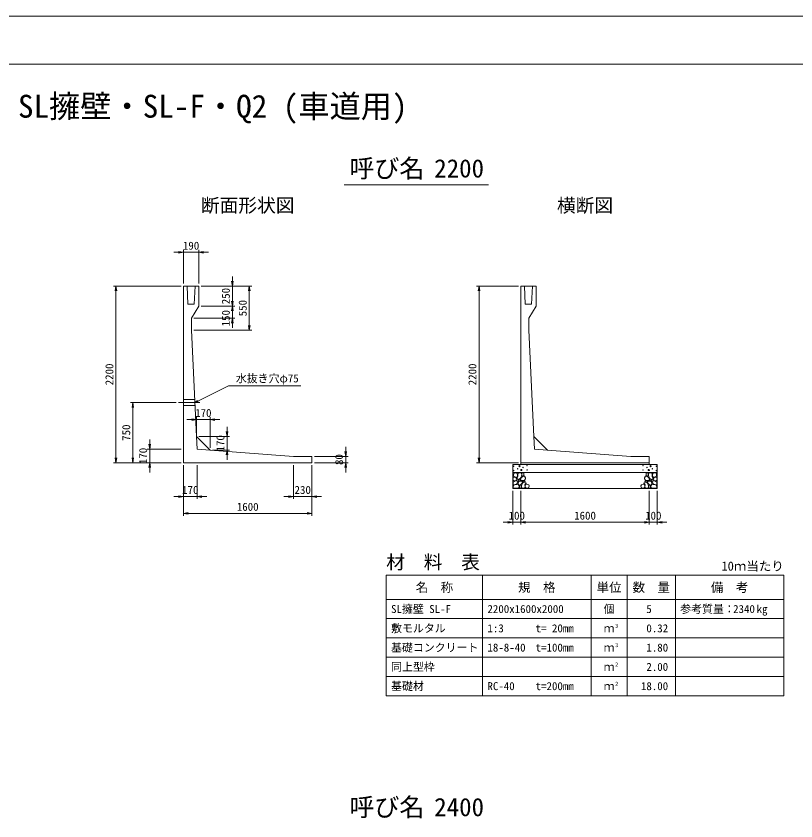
# Model space of a CAD drawing. Units: millimetres at full size, sheet at 1:40. Extents: x 0 to 25230, y 0 to 19861.
# Drawn here: x 10166 to 19876, y 7803 to 17820 of the extents above; entities that cross this region are included whole.
import ezdxf
from ezdxf.enums import TextEntityAlignment as Align

# ---------------------------------------------------------------- set-up
doc = ezdxf.new("R2010")
doc.units = ezdxf.units.MM
doc.header["$LTSCALE"] = 40
doc.linetypes.add('CHAIN', pattern=[18.5, 12, -1.5, 3.5, -1.5])
doc.linetypes.add('DASHED_SPACED', pattern=[12, 6, -6])
for name, color, linetype, lineweight in [('D-BMK', 2, 'CHAIN', 13), ('D-DCR-HCHn', 4, 'Continuous', 9), ('D-MTR-FRAM', 7, 'Continuous', 13), ('D-MTR-LINE', 7, 'Continuous', 13), ('D-STR-DIM', 7, 'Continuous', 13), ('D-STR-STRn', 1, 'Continuous', 13), ('D-STR-TXT', 7, 'Continuous', 13), ('D-TTL', 2, 'Continuous', 13), ('D-TTL-TXT', 7, 'Continuous', 13)]:
    doc.layers.add(name, color=color, linetype=linetype, lineweight=lineweight)
doc.layers.add('D-MTR', color=7, linetype='Continuous')
doc.layers.add('D-MTR-TXT', color=7, linetype='Continuous')
doc.styles.add('ＭＳ ゴシック', font='')
doc.styles.get('ＭＳ ゴシック').set_extended_font_data('MS Gothic')

# ---------------------------------------------------------------- blocks, each defined once
blk = doc.blocks.new('open_arrow')
at = {"color": 0, "linetype": 'Continuous', "lineweight": -2}
blk.add_lwpolyline([(7.5, 1.25), (0, 0), (7.5, -1.25)], dxfattribs=at)

msp = doc.modelspace()

# ---------------------------------------------------------------- linework, layer by layer
at = {"layer": 'D-BMK'}
msp.add_line((12452.57, 13010), (12190, 13010), dxfattribs=at)
at = {"layer": 'D-DCR-HCHn'}
for points in [[(16401.2, 12131.59), (16380.4, 12136.22), (16361.9, 12126.97), (16359.59, 12106.17), (16364.21, 12089.99), (16387.33, 12083.05), (16403.51, 12083.05), (16410.44, 12094.61), (16410.44, 12120.04)], [(16419.69, 12133.91), (16412.76, 12113.1), (16415.07, 12089.99), (16398.89, 12064.56), (16419.69, 12053), (16442.8, 12064.56), (16456.67, 12083.05), (16461.3, 12113.1), (16456.67, 12129.28), (16442.8, 12136.22)], [(16463.61, 12129.28), (16463.61, 12101.55), (16475.16, 12094.61), (16486.72, 12101.55), (16489.03, 12117.73), (16486.72, 12131.59), (16470.54, 12136.22)], [(18036.39, 12129.28), (18036.39, 12101.55), (18024.84, 12094.61), (18013.28, 12101.55), (18010.97, 12117.73), (18013.28, 12131.59), (18029.46, 12136.22)], [(18080.31, 12133.91), (18087.24, 12113.1), (18084.93, 12089.99), (18101.11, 12064.56), (18080.31, 12053), (18057.2, 12064.56), (18043.33, 12083.05), (18038.7, 12113.1), (18043.33, 12129.28), (18057.2, 12136.22)], [(18098.8, 12131.59), (18119.6, 12136.22), (18138.1, 12126.97), (18140.41, 12106.17), (18135.79, 12089.99), (18112.67, 12083.05), (18096.49, 12083.05), (18089.56, 12094.61), (18089.56, 12120.04)], [(16357.28, 12073.81), (16350.35, 12053), (16359.59, 12039.14), (16382.71, 12036.82), (16398.49, 12043.6), (16391.95, 12059.94), (16396.58, 12069.18), (16387.33, 12078.43), (16373.46, 12083.05)], [(16401.16, 11997.01), (16418.28, 12022.69), (16416.14, 12029.11), (16392.59, 12035.53), (16371.19, 12033.39), (16356.21, 12020.55), (16354.07, 12005.57), (16356.21, 11990.59), (16373.33, 11986.31)], [(16424.31, 12053), (16412.76, 12043.76), (16417.38, 12036.82), (16433.56, 12036.82), (16440.49, 12039.14), (16445.12, 12048.38), (16438.18, 12055.32)], [(16461.08, 11997.01), (16471.78, 12022.69), (16463.22, 12033.39), (16437.54, 12033.39), (16426.84, 12029.11), (16416.14, 12014.13), (16416.14, 12001.29), (16426.84, 11984.17), (16439.68, 11982.03)], [(16458.98, 12078.43), (16447.43, 12050.69), (16456.67, 12039.14), (16484.41, 12039.14), (16495.97, 12043.76), (16507.53, 12059.94), (16507.53, 12073.81), (16495.97, 12092.3), (16482.1, 12094.61)], [(16493.19, 12020.55), (16503.89, 12029.11), (16499.61, 12035.53), (16484.62, 12035.53), (16478.2, 12033.39), (16473.92, 12024.83), (16480.34, 12018.41)], [(18041.02, 12078.43), (18052.57, 12050.69), (18043.33, 12039.14), (18015.59, 12039.14), (18004.03, 12043.76), (17992.47, 12059.94), (17992.47, 12073.81), (18004.03, 12092.3), (18017.9, 12094.61)], [(18006.81, 12020.55), (17996.11, 12029.11), (18000.39, 12035.53), (18015.38, 12035.53), (18021.8, 12033.39), (18026.08, 12024.83), (18019.66, 12018.41)], [(18038.92, 11997.01), (18028.22, 12022.69), (18036.78, 12033.39), (18062.46, 12033.39), (18073.16, 12029.11), (18083.86, 12014.13), (18083.86, 12001.29), (18073.16, 11984.17), (18060.32, 11982.03)], [(18075.69, 12053), (18087.24, 12043.76), (18082.62, 12036.82), (18066.44, 12036.82), (18059.51, 12039.14), (18054.88, 12048.38), (18061.82, 12055.32)], [(18098.84, 11997.01), (18081.72, 12022.69), (18083.86, 12029.11), (18107.41, 12035.53), (18128.81, 12033.39), (18143.79, 12020.55), (18145.93, 12005.57), (18143.79, 11990.59), (18126.67, 11986.31)], [(18142.72, 12073.81), (18149.65, 12053), (18140.41, 12039.14), (18117.29, 12036.82), (18101.51, 12043.6), (18108.05, 12059.94), (18103.42, 12069.18), (18112.67, 12078.43), (18126.54, 12083.05)], [(16409.72, 11943.5), (16424.7, 11949.92), (16428.98, 11971.33), (16420.42, 11986.31), (16405.44, 11990.59), (16386.17, 11988.45), (16364.77, 11979.89), (16354.07, 11967.05), (16354.07, 11952.06), (16360.49, 11943.5), (16386.17, 11945.64)], [(16456.8, 11949.92), (16456.8, 11975.61), (16446.1, 11982.03), (16435.4, 11975.61), (16433.26, 11960.62), (16435.4, 11947.78), (16450.38, 11943.5)], [(16497.47, 11945.64), (16503.89, 11964.91), (16501.75, 11986.31), (16516.73, 12009.85), (16497.47, 12020.55), (16476.06, 12009.85), (16463.22, 11992.73), (16458.94, 11964.91), (16463.22, 11949.92), (16476.06, 11943.5)], [(16514.59, 11947.78), (16533.85, 11943.5), (16550.97, 11952.06), (16553.11, 11971.33), (16548.83, 11986.31), (16527.43, 11992.73), (16512.45, 11992.73), (16506.03, 11982.03), (16506.03, 11958.48)], [(17985.41, 11947.78), (17966.15, 11943.5), (17949.03, 11952.06), (17946.89, 11971.33), (17951.17, 11986.31), (17972.57, 11992.73), (17987.55, 11992.73), (17993.97, 11982.03), (17993.97, 11958.48)], [(18002.53, 11945.64), (17996.11, 11964.91), (17998.25, 11986.31), (17983.27, 12009.85), (18002.53, 12020.55), (18023.94, 12009.85), (18036.78, 11992.73), (18041.06, 11964.91), (18036.78, 11949.92), (18023.94, 11943.5)], [(18043.2, 11949.92), (18043.2, 11975.61), (18053.9, 11982.03), (18064.6, 11975.61), (18066.74, 11960.62), (18064.6, 11947.78), (18049.62, 11943.5)], [(18090.28, 11943.5), (18075.3, 11949.92), (18071.02, 11971.33), (18079.58, 11986.31), (18094.56, 11990.59), (18113.83, 11988.45), (18135.23, 11979.89), (18145.93, 11967.05), (18145.93, 11952.06), (18139.51, 11943.5), (18113.83, 11945.64)]]:
    msp.add_lwpolyline(points, close=True, dxfattribs=at)
for centre, radius in [((16433.34, 12217.43), 7.5), ((16528.13, 12223.48), 3), ((17971.87, 12223.48), 3), ((18066.66, 12217.43), 7.5), ((16360.73, 12217.43), 3), ((16361.87, 12163.92), 3), ((16412.29, 12185.76), 3), ((16456.66, 12169.97), 7.5), ((16477.71, 12201.64), 3), ((16529.27, 12169.97), 3), ((17970.73, 12169.97), 3), ((18022.29, 12201.64), 3), ((18043.34, 12169.97), 7.5), ((18087.71, 12185.76), 3), ((18138.13, 12163.92), 3), ((18139.27, 12217.43), 3)]:
    msp.add_circle(centre, radius, dxfattribs=at)
at = {"layer": 'D-MTR-FRAM'}
for p, q in [((14775, 10860), (19725, 10860)), ((14775, 10860), (14775, 9360)), ((19725, 10860), (19725, 9360)), ((14775, 9360), (19725, 9360))]:
    msp.add_line(p, q, dxfattribs=at)
at = {"layer": 'D-MTR-LINE'}
for p, q in [((15975, 10860), (15975, 9360)), ((17325, 10860), (17325, 9360)), ((17775, 10860), (17775, 9360)), ((18375, 10860), (18375, 9360)), ((14775, 10560), (19725, 10560)), ((14775, 10320), (19725, 10320)), ((14775, 10080), (19725, 10080)), ((14775, 9840), (19725, 9840)), ((14775, 9600), (19725, 9600))]:
    msp.add_line(p, q, dxfattribs=at)
at = {"layer": 'D-STR-DIM'}
for p, q in [((12130, 14880), (12560, 14880)), ((12250, 14490), (12250, 14910)), ((12440, 14490), (12440, 14910)), ((12860, 14580), (12860, 14090)), ((12220, 14460), (11380, 14460)), ((11410, 12260), (11410, 14460)), ((12470, 14460), (12890, 14460)), ((12470, 14460), (13100, 14460)), ((13070, 14460), (13070, 13910)), ((16420, 14460), (15900, 14460)), ((15930, 12260), (15930, 14460)), ((12860, 14330), (12860, 13940)), ((12470, 14210), (12890, 14210)), ((12470, 14210), (12890, 14210)), ((12380, 14060), (12890, 14060)), ((12380, 13910), (13100, 13910)), ((12160, 13010), (11590, 13010)), ((11620, 12260), (11620, 13010)), ((12412.54, 12617.81), (12412.54, 12827.81)), ((12582.54, 12447.81), (12582.54, 12827.81)), ((12702.54, 12797.81), (12292.54, 12797.81)), ((12792.54, 12707.81), (12792.54, 12297.81)), ((11830, 12140), (11830, 12550)), ((12442.54, 12587.81), (12822.54, 12587.81)), ((12220, 12430), (11800, 12430)), ((14270, 12140), (14270, 12460)), ((12612.54, 12417.81), (12822.54, 12417.81)), ((13880, 12340), (14300, 12340)), ((12220, 12260), (11380, 12260)), ((12220, 12260), (11590, 12260)), ((12220, 12260), (11800, 12260)), ((12250, 12230), (12250, 11810)), ((12250, 12230), (12250, 11600)), ((12420, 12230), (12420, 11810)), ((13620, 12230), (13620, 11810)), ((13850, 12230), (13850, 11600)), ((13850, 12230), (13850, 11810)), ((13880, 12260), (14300, 12260)), ((16420, 12260), (15900, 12260)), ((12130, 11840), (12540, 11840)), ((13970, 11840), (13500, 11840)), ((16350, 11910), (16350, 11490)), ((16450, 11910), (16450, 11490)), ((16450, 11910), (16450, 11490)), ((18050, 11910), (18050, 11490)), ((18050, 11910), (18050, 11490)), ((18150, 11910), (18150, 11490)), ((12250, 11630), (13850, 11630)), ((16570, 11520), (16230, 11520)), ((16450, 11520), (18050, 11520)), ((17930, 11520), (18270, 11520))]:
    msp.add_line(p, q, dxfattribs=at)
at = {"layer": 'D-STR-STRn'}
for p, q in [((12250, 12260), (12250, 14460)), ((12250, 14460), (12440, 14460)), ((12440, 14460), (12440, 14210)), ((16450, 12260), (16450, 14460)), ((16450, 14460), (16640, 14460)), ((16640, 14460), (16640, 14210)), ((12440, 14210), (12350, 14060)), ((16640, 14210), (16550, 14060)), ((12350, 14060), (12350, 13910)), ((16550, 14060), (16550, 13910)), ((12350, 13910), (12412.54, 12587.81)), ((16550, 13910), (16612.54, 12587.81)), ((12412.54, 12587.81), (12582.54, 12417.81)), ((16612.54, 12587.81), (16782.54, 12417.81)), ((12582.54, 12417.81), (13620, 12340)), ((13620, 12340), (13850, 12340)), ((13850, 12340), (13850, 12260)), ((16782.54, 12417.81), (17820, 12340)), ((17820, 12340), (18050, 12340)), ((18050, 12340), (18050, 12260)), ((13850, 12260), (12250, 12260)), ((16350, 11940), (16350, 12240)), ((16350, 12240), (18150, 12240)), ((16450, 12260), (16450, 12240)), ((18050, 12260), (16450, 12260)), ((18050, 12260), (18050, 12240)), ((18150, 12240), (18150, 11940)), ((16350, 12140), (18150, 12140)), ((16350, 11940), (18150, 11940))]:
    msp.add_line(p, q, dxfattribs=at)
at = {"layer": 'D-STR-STRn', "linetype": 'DASHED_SPACED'}
for p, q in [((12295, 14460), (12305, 14235)), ((12395, 14460), (12385, 14235)), ((16495, 14460), (16505, 14235)), ((16595, 14460), (16585, 14235)), ((12305, 14235), (12385, 14235)), ((16505, 14235), (16585, 14235)), ((12390.79, 13047.5), (12250, 13047.5)), ((12394.34, 12972.5), (12250, 12972.5))]:
    msp.add_line(p, q, dxfattribs=at)
at = {"layer": 'D-STR-STRn', "color": 2, "linetype": 'DASHED_SPACED'}
for p, q in [((12412.54, 12587.81), (12420, 12430)), ((16612.54, 12587.81), (16620, 12430)), ((12420, 12430), (12582.54, 12417.81)), ((16620, 12430), (16782.54, 12417.81))]:
    msp.add_line(p, q, dxfattribs=at)
at = {"layer": 'D-STR-TXT'}
msp.add_line((13712.57, 13220), (12812.57, 13220), dxfattribs=at)
msp.add_lwpolyline([(12392.57, 13010), (12428.34, 13027.89), (12812.57, 13220)], dxfattribs=at)
at = {"layer": 'D-TTL'}
for points in [[(0, 0), (25230, 0), (25230, 17820), (0, 17820)], [(600, 600), (24630, 600), (24630, 17220), (600, 17220)]]:
    msp.add_lwpolyline(points, close=True, dxfattribs=at)
at = {"layer": 'D-TTL-TXT'}
msp.add_line((14250, 15720), (16050, 15720), dxfattribs=at)

# ---------------------------------------------------------------- block references
at = {"layer": 'D-STR-DIM', "xscale": 8, "yscale": 8}
for p, rotation in [((12250, 14880), 180), ((11410, 14460), 270), ((12860, 14460), 90), ((13070, 14460), 270), ((15930, 14460), 270), ((12860, 14210), 90), ((12860, 14210), 270), ((12860, 14060), 270), ((13070, 13910), 90), ((11620, 13010), 270), ((12412.54, 12797.81), 180), ((12792.54, 12587.81), 90), ((11830, 12430), 90), ((12792.54, 12417.81), 270), ((14270, 12340), 90), ((11410, 12260), 90), ((11620, 12260), 90), ((11830, 12260), 270), ((14270, 12260), 270), ((15930, 12260), 90), ((12250, 11840), 180), ((13620, 11840), 180), ((13850, 11630), 180), ((16350, 11520), 180), ((18050, 11520), 180), ((18050, 11520), 180)]:
    msp.add_blockref('open_arrow', p, dxfattribs=dict(at, rotation=rotation))
for p in [(12440, 14880), (12582.54, 12797.81), (12420, 11840), (13850, 11840), (12250, 11630), (16450, 11520), (16450, 11520), (18150, 11520)]:
    msp.add_blockref('open_arrow', p, dxfattribs=at)
at = {"layer": 'D-STR-TXT', "xscale": 5.33, "yscale": 5.33, "rotation": 26.6}
msp.add_blockref('open_arrow', (12392.57, 13010), dxfattribs=at)

# ---------------------------------------------------------------- texts
at = {"layer": 'D-MTR', "style": 'ＭＳ ゴシック'}
msp.add_text('材\u3000料\u3000表', height=170.9, dxfattribs=at).set_placement((14775, 10887.23), align=Align.BOTTOM_LEFT)
msp.add_text('10ｍ当たり', height=113.9, dxfattribs=at).set_placement((19725, 10883.15), align=Align.BOTTOM_RIGHT)
at = {"layer": 'D-MTR-TXT', "style": 'ＭＳ ゴシック'}
for s, height, p in [('名\u3000称', 113.9, (15375, 10710)), ('規\u3000格', 113.9, (16650, 10710)), ('単位', 113.9, (17550, 10710)), ('数\u3000量', 113.9, (18075, 10710)), ('備\u3000考', 113.9, (19050, 10710)), ('個', 99.69, (17550, 10440)), ('ｍ', 99.69, (17550, 10200)), ('ｍ', 99.69, (17550, 9960)), ('ｍ', 99.69, (17550, 9720)), ('ｍ', 99.69, (17550, 9480))]:
    msp.add_text(s, height=height, dxfattribs=at).set_placement(p, align=Align.MIDDLE_CENTER)
for s, p in [('SL擁壁 SL-F', (14835, 10440)), ('2200x1600x2000', (16035, 10440)), ('参考質量：    kg', (18435, 10440)), ('敷モルタル', (14835, 10200)), ('1:3', (16035, 10200)), ('t= 20mm', (16635, 10200)), ('基礎コンクリート', (14835, 9960)), ('18-8-40', (16035, 9960)), ('t=100mm', (16635, 9960)), ('同上型枠', (14835, 9720)), ('基礎材', (14835, 9480)), ('RC-40', (16035, 9480)), ('t=200mm', (16635, 9480))]:
    msp.add_text(s, height=99.69, dxfattribs=at).set_placement(p, align=Align.MIDDLE_LEFT)
for s, p in [('5', (18080.33, 10440)), ('2340', (19365, 10440)), ('0.32', (18285, 10200)), ('1.80', (18285, 9960)), ('2.00', (18285, 9720)), ('18.00', (18285, 9480))]:
    msp.add_text(s, height=99.69, dxfattribs=at).set_placement(p, align=Align.MIDDLE_RIGHT)
for s, p in [('3', (17625, 10190.44)), ('3', (17625, 9950.44)), ('2', (17625, 9710.44)), ('2', (17625, 9470.44))]:
    msp.add_text(s, height=49.84, dxfattribs=at).set_placement(p, align=Align.BOTTOM_LEFT)
at = {"layer": 'D-STR-DIM', "style": 'ＭＳ ゴシック'}
for s, p in [('190', (12345, 14962.5)), ('170', (12497.54, 12880.31)), ('170', (12335, 11922.5)), ('230', (13735, 11922.5)), ('1600', (13050, 11712.5)), ('100', (16400, 11602.5)), ('1600', (17250, 11602.5)), ('100', (18100, 11602.5))]:
    msp.add_text(s, height=99.69, dxfattribs=at).set_placement(p, align=Align.MIDDLE_CENTER)
for s, p in [('250', (12777.5, 14335)), ('550', (12987.5, 14185)), ('150', (12777.5, 14060)), ('2200', (11327.5, 13360)), ('2200', (15847.5, 13360)), ('750', (11537.5, 12635)), ('170', (12710.04, 12502.81)), ('170', (11747.5, 12345)), ('80', (14187.5, 12300))]:
    msp.add_text(s, height=99.69, rotation=90, dxfattribs=at).set_placement(p, align=Align.MIDDLE_CENTER)
at = {"layer": 'D-STR-TXT', "style": 'ＭＳ ゴシック'}
msp.add_text('水抜き穴φ75', height=99.69, dxfattribs=at).set_placement((12902.57, 13230.88), align=Align.BOTTOM_LEFT)
at = {"layer": 'D-TTL-TXT', "style": 'ＭＳ ゴシック'}
for s, height, p in [('SL擁壁・SL-F・Q2 (車道用)', 284.8, (12615, 16470)), ('呼び名', 227.9, (14782.5, 15742.5)), ('2200', 227.9, (15682.5, 15742.5)), ('断面形状図', 170.9, (13050, 15327.23)), ('横断図', 170.9, (17250, 15327.23)), ('呼び名', 227.9, (14782.5, 7792.5)), ('2400', 227.9, (15682.5, 7792.5))]:
    msp.add_text(s, height=height, dxfattribs=at).set_placement(p, align=Align.BOTTOM_CENTER)

doc.saveas('drawing.dxf')
